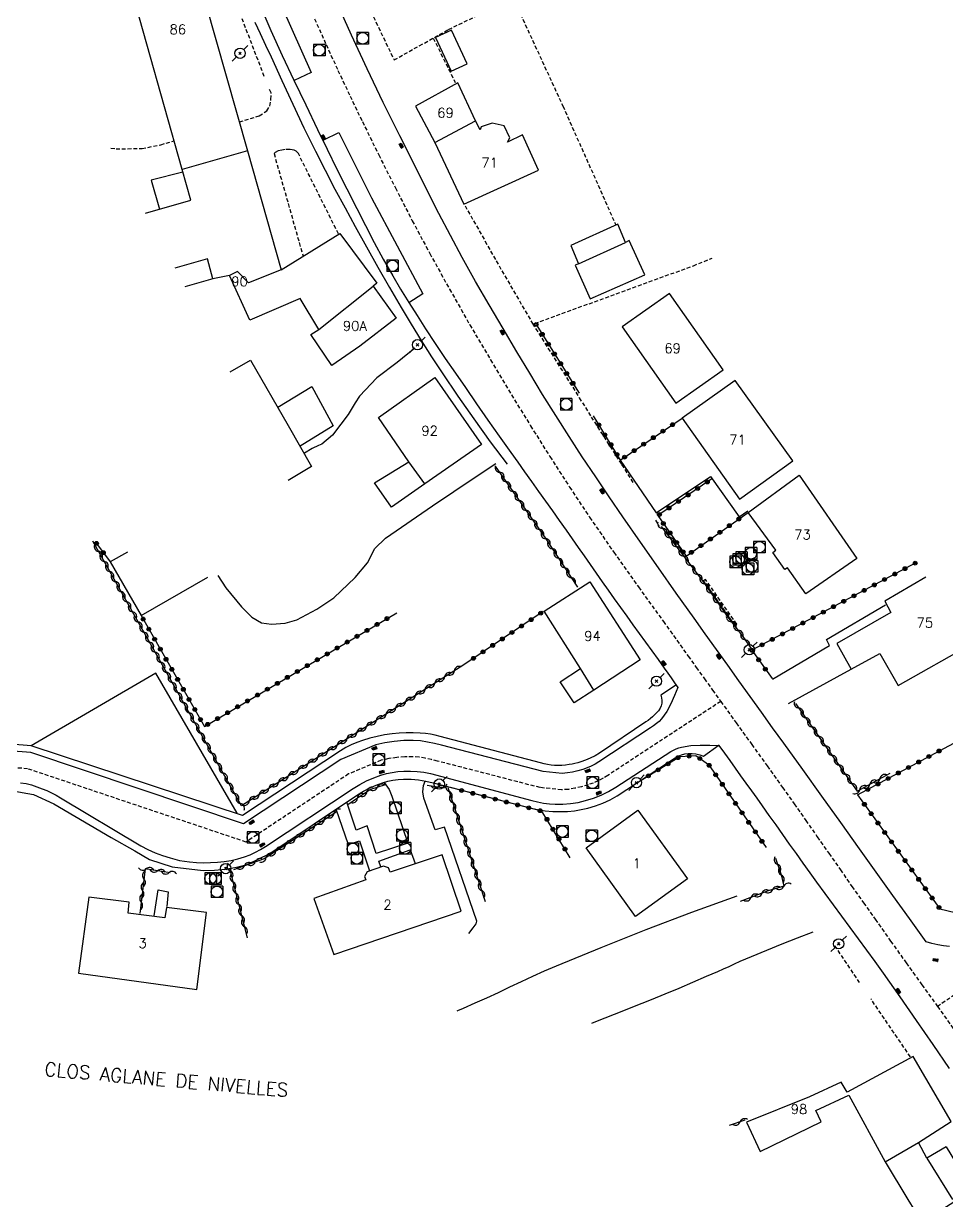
# Model space of a CAD drawing. Header units: millimetres. Extents: x 146997 to 148001, y 141998 to 143001.
# Drawn here: x 147116.6 to 147236.2, y 142170.9 to 142323.4 of the extents above; entities that cross this region are included whole.
import ezdxf
from ezdxf.enums import TextEntityAlignment as Align

# ---------------------------------------------------------------- set-up
doc = ezdxf.new("R2010")
doc.units = ezdxf.units.MM
doc.linetypes.add('DASHED', pattern=[0.75, 0.5, -0.25])
doc.layers.get('0').update_dxf_attribs({"linetype": 'CONTINUOUS'})
for name, color, linetype in [('W0001', 6, 'DASHED'), ('W0006', 2, 'CONTINUOUS'), ('W0014', 7, 'CONTINUOUS'), ('W0017', 7, 'CONTINUOUS'), ('W0101', 7, 'CONTINUOUS'), ('W0104', 1, 'CONTINUOUS'), ('W0112', 1, 'DASHED'), ('W0300', 7, 'CONTINUOUS'), ('W0310', 3, 'CONTINUOUS'), ('W0323', 7, 'CONTINUOUS'), ('W0401', 7, 'CONTINUOUS'), ('W0420', 7, 'CONTINUOUS'), ('W0473', 7, 'CONTINUOUS'), ('W0989', 7, 'CONTINUOUS'), ('W0991', 7, 'CONTINUOUS'), ('W1102', 7, 'CONTINUOUS')]:
    doc.layers.add(name, color=color, linetype=linetype)
doc.styles.get("Standard").update_dxf_attribs({"font": 'romans.shx', "width": 0.85})

# ---------------------------------------------------------------- blocks, each defined once
blk = doc.blocks.new('T473')
for p, q in [((-0.166667, 0.166667), (0.166667, -0.166667)), ((-0.166667, -0.166667), (0.166667, 0.166667)), ((0.500001, 0.500001), (1.000002, 1.000002)), ((-1.000002, -1.000002), (-0.500001, -0.500001))]:
    blk.add_line(p, q)
blk.add_ellipse((0, 0), major_axis=(0.471405, 0.471405), ratio=1, start_param=5.4977871438, end_param=11.780972451)
blk = doc.blocks.new('T401')
for p, q in [((-0.3, 0.3), (0, 0.3)), ((-0.3, -0.25), (-0.3, 0.3)), ((-0.3, 0.15), (0, 0.15)), ((-0.3, 0), (0, 0)), ((0, 0.3), (0, -0.25)), ((-0.3, -0.15), (0, -0.15)), ((-0.3, -0.25), (-0.3, -0.3)), ((-0.3, -0.3), (0, -0.3)), ((0, -0.3), (0, -0.25))]:
    blk.add_line(p, q)
blk = doc.blocks.new('T420')
for p, q in [((0.75, 0.75), (-0.75, 0.75)), ((-0.75, 0.75), (-0.75, -0.75)), ((0.75, 0.75), (0.75, -0.75)), ((0.75, -0.75), (-0.75, -0.75))]:
    blk.add_line(p, q)
blk.add_ellipse((0, 0), major_axis=(-0.53, 0.53), ratio=1, start_param=3.926991, end_param=10.210176)
blk = doc.blocks.new('t323o')
at = {"color": 0, "linetype": 'Continuous'}
for radius in [0.25, 0.15]:
    blk.add_circle((0, 0), radius, dxfattribs=at)
blk = doc.blocks.new('t310o')
at = {"color": 0, "linetype": 'Continuous'}
for centre, start, end in [((-0.5, 0.38), 216.8699, 323.1304), ((0.5, -0.37), 36.8699, 143.1303)]:
    blk.add_arc(centre, 0.625, start, end, dxfattribs=at)

msp = doc.modelspace()

# ---------------------------------------------------------------- linework, layer by layer
at = {"layer": 'W0001'}
for points in [[(147154.32, 142323.98), (147155.82, 142320.63), (147157.35, 142317.29), (147158.92, 142313.96), (147160.52, 142310.65), (147162.63, 142306.35), (147164.79, 142302.07), (147166.99, 142297.81), (147169.25, 142293.58), (147171.82, 142288.94), (147174.44, 142284.34), (147177.13, 142279.77), (147179.86, 142275.23), (147182.32, 142271.23), (147184.83, 142267.25), (147187.38, 142263.3), (147189.98, 142259.39), (147193.11, 142254.85), (147196.31, 142250.35), (147199.54, 142245.88), (147202.76, 142241.4), (147203.81, 142239.93), (147204.86, 142238.46), (147205.92, 142236.99), (147206.98, 142235.52)], [(147206.98, 142235.52), (147192.33, 142225.93), (147191.72, 142225.56), (147191.09, 142225.23), (147190.44, 142224.95), (147189.78, 142224.71), (147188.94, 142224.46), (147188.08, 142224.27), (147187.22, 142224.13), (147186.35, 142224.06), (147183.56, 142224.36), (147170.26, 142227.79), (147169.47, 142227.99), (147168.67, 142228.16), (147167.86, 142228.29), (147167.05, 142228.35), (147166.01, 142228.34), (147164.97, 142228.26), (147163.94, 142228.11), (147162.93, 142227.89), (147158.73, 142226.12), (147145.43, 142217.3), (147117.1, 142226.8), (147095.08, 142228.47)], [(147206.98, 142235.52), (147208.98, 142232.74), (147210.99, 142229.96), (147212.99, 142227.17), (147214.99, 142224.38), (147216.5, 142222.25), (147218, 142220.11), (147219.5, 142217.97), (147221, 142215.84), (147222.49, 142213.7), (147223.99, 142211.56), (147225.49, 142209.43), (147227, 142207.3), (147229.01, 142204.46), (147231.03, 142201.64), (147233.06, 142198.81), (147235.09, 142196)], [(147242.93, 142201.27), (147235.09, 142196)], [(147235.09, 142196), (147245.64, 142181.19), (147246.55, 142179.91), (147247.46, 142178.64), (147248.37, 142177.37), (147249.29, 142176.09), (147250.2, 142174.82), (147251.11, 142173.55), (147252.02, 142172.27), (147252.93, 142171)]]:
    msp.add_lwpolyline(points, dxfattribs=at)
at = {"layer": 'W0006'}
for points in [[(147141.07, 142341.02), (147143.31, 142341.85), (147147.62, 142331.12), (147153.88, 142317.01), (147151.65, 142315.99)], [(147155.52, 142308.28), (147157.46, 142309.24), (147161.69, 142300.76), (147168.35, 142288.33), (147166.55, 142287.16)], [(147144.28, 142221.05), (147133.73, 142239.19), (147117.57, 142229.78)]]:
    msp.add_lwpolyline(points, dxfattribs=at)
at = {"layer": 'W0014'}
for points in [[(147147.34, 142325.49), (147148.65, 142322.47), (147150.12, 142319.24), (147151.63, 142316.03), (147153.17, 142312.83), (147154.71, 142309.64), (147155.96, 142307.07), (147157.22, 142304.51), (147158.49, 142301.96), (147159.78, 142299.41), (147160.91, 142297.21), (147162.06, 142295.01), (147163.23, 142292.83), (147164.45, 142290.67), (147165.47, 142288.94), (147166.53, 142287.22), (147167.61, 142285.52), (147168.7, 142283.82), (147169.97, 142281.9), (147171.26, 142279.98), (147172.57, 142278.08), (147173.88, 142276.18), (147175.33, 142274.07), (147176.8, 142271.98), (147178.27, 142269.88), (147179.75, 142267.79), (147180.65, 142266.53), (147181.54, 142265.27), (147182.44, 142264), (147183.35, 142262.74), (147184.25, 142261.48), (147185.15, 142260.22), (147186.05, 142258.96), (147186.95, 142257.7), (147187.73, 142256.59), (147188.51, 142255.48), (147189.28, 142254.37), (147190.06, 142253.26), (147190.83, 142252.15), (147191.61, 142251.04), (147192.39, 142249.94), (147193.17, 142248.83), (147193.98, 142247.7), (147194.79, 142246.57), (147195.6, 142245.45), (147196.41, 142244.32), (147197.23, 142243.2), (147198.04, 142242.08), (147198.85, 142240.95), (147199.65, 142239.82), (147200.1, 142239.2), (147200.54, 142238.58), (147200.98, 142237.95), (147201.42, 142237.33)], [(147233.6, 142204.36), (147231.45, 142207.38), (147229.29, 142210.39), (147227.14, 142213.4), (147224.98, 142216.41), (147222.53, 142219.83), (147220.08, 142223.25), (147217.62, 142226.68), (147215.17, 142230.1), (147213.71, 142232.12), (147212.26, 142234.15), (147210.8, 142236.17), (147209.34, 142238.19), (147207.88, 142240.22), (147206.42, 142242.24), (147204.97, 142244.27), (147203.52, 142246.3), (147201.2, 142249.57), (147198.89, 142252.85), (147196.58, 142256.14), (147194.3, 142259.44), (147192.53, 142262.02), (147190.77, 142264.61), (147189.03, 142267.21), (147187.32, 142269.84), (147185.59, 142272.56), (147183.89, 142275.31), (147182.22, 142278.07), (147180.56, 142280.83), (147178.75, 142283.86), (147176.96, 142286.9), (147175.19, 142289.95), (147173.47, 142293.03), (147171.94, 142295.88), (147170.44, 142298.75), (147168.97, 142301.64), (147167.52, 142304.53), (147165.36, 142308.83), (147163.23, 142313.15), (147161.13, 142317.48), (147159.1, 142321.85), (147157.37, 142325.69)], [(147146.59, 142323.56), (147147.28, 142322.06), (147147.97, 142320.57), (147148.67, 142319.07), (147150.09, 142316), (147151.5, 142312.92), (147152.94, 142309.85), (147154.43, 142306.81), (147155.68, 142304.35), (147156.96, 142301.92), (147158.27, 142299.49), (147159.59, 142297.08), (147161.05, 142294.43), (147162.53, 142291.8), (147164.02, 142289.17), (147165.55, 142286.57), (147166.83, 142284.43), (147168.14, 142282.3), (147169.47, 142280.19), (147170.84, 142278.11), (147172.88, 142275.1), (147174.97, 142272.12), (147177.1, 142269.18), (147179.28, 142266.27)], [(147193.96, 142266.8), (147198.62, 142259.98)], [(147201.42, 142237.33), (147200.98, 142236.29), (147200.53, 142235.23), (147200, 142234.2), (147199.31, 142233.27), (147198.99, 142232.94), (147198.64, 142232.64), (147198.27, 142232.36), (147197.89, 142232.11), (147191.17, 142227.7), (147190.68, 142227.4), (147190.17, 142227.14), (147189.65, 142226.91), (147189.11, 142226.72), (147188.45, 142226.52), (147187.78, 142226.36), (147187.1, 142226.25), (147186.41, 142226.18), (147183.94, 142226.45), (147170.79, 142229.84), (147169.88, 142230.06), (147168.97, 142230.26), (147168.04, 142230.4), (147167.1, 142230.46), (147165.87, 142230.45), (147164.65, 142230.35), (147163.44, 142230.17), (147162.25, 142229.9), (147157.72, 142228), (147145.12, 142219.64), (147117.52, 142228.89), (147095.24, 142230.58)], [(147201.23, 142237.68), (147199.2, 142236.33), (147199.3, 142236), (147199.34, 142235.65), (147199.33, 142235.31), (147199.26, 142234.97), (147199.11, 142234.63), (147198.89, 142234.32), (147198.65, 142234.05), (147198.4, 142233.79), (147198.14, 142233.54), (147197.86, 142233.3), (147197.57, 142233.07), (147197.27, 142232.86), (147191.26, 142228.83), (147190.68, 142228.48), (147190.07, 142228.18), (147189.45, 142227.92), (147188.82, 142227.69), (147188.45, 142227.57), (147188.08, 142227.48), (147187.7, 142227.4), (147187.32, 142227.34), (147186.86, 142227.28), (147186.39, 142227.23), (147185.92, 142227.21), (147185.44, 142227.22), (147184.98, 142227.27), (147184.53, 142227.35), (147184.08, 142227.45), (147183.63, 142227.56), (147170.61, 142230.98), (147169.97, 142231.14), (147169.33, 142231.26), (147168.68, 142231.36), (147168.02, 142231.42), (147167.11, 142231.46), (147166.19, 142231.47), (147165.28, 142231.43), (147164.37, 142231.34), (147163.39, 142231.19), (147162.43, 142230.99), (147161.48, 142230.74), (147160.55, 142230.44), (147159.8, 142230.18), (147159.07, 142229.88), (147158.36, 142229.54), (147157.68, 142229.14), (147144.95, 142220.74), (147117.57, 142229.78), (147095.35, 142231.59)], [(147116.2, 142224.98), (147116.92, 142224.88), (147117.63, 142224.7), (147118.31, 142224.46), (147118.99, 142224.21), (147119.6, 142223.96), (147120.21, 142223.68), (147120.8, 142223.37), (147121.37, 142223.04), (147131.78, 142216.82), (147132.69, 142216.33), (147133.63, 142215.92), (147134.6, 142215.57), (147135.57, 142215.26), (147136.19, 142215.08), (147136.82, 142214.93), (147137.45, 142214.81), (147138.09, 142214.73), (147138.99, 142214.65), (147139.9, 142214.62), (147140.81, 142214.63), (147141.71, 142214.69), (147142.6, 142214.79), (147143.49, 142214.93), (147144.37, 142215.12), (147145.23, 142215.38), (147145.95, 142215.65), (147146.64, 142215.97), (147147.31, 142216.33), (147147.96, 142216.73), (147159.31, 142224.24), (147160.17, 142224.76), (147161.06, 142225.22), (147161.98, 142225.63), (147162.92, 142225.96), (147163.64, 142226.17), (147164.38, 142226.32), (147165.12, 142226.43), (147165.87, 142226.48), (147166.74, 142226.5), (147167.61, 142226.46), (147168.48, 142226.35), (147169.33, 142226.17), (147182.48, 142222.68), (147183.23, 142222.5), (147183.99, 142222.35), (147184.76, 142222.25), (147185.53, 142222.2), (147186.52, 142222.21), (147187.51, 142222.29), (147188.49, 142222.44), (147189.46, 142222.67), (147190.48, 142222.99), (147191.48, 142223.38), (147192.44, 142223.85), (147193.37, 142224.4), (147200.51, 142229.02), (147200.84, 142229.21), (147201.18, 142229.37), (147201.54, 142229.5), (147201.9, 142229.61), (147203.11, 142229.83), (147204.33, 142229.87), (147205.55, 142229.84), (147206.75, 142229.8)], [(147148.52, 142215.82), (147159.89, 142223.43), (147160.66, 142223.9), (147161.46, 142224.32), (147162.29, 142224.68), (147163.14, 142224.99), (147163.8, 142225.18), (147164.47, 142225.32), (147165.15, 142225.42), (147165.84, 142225.46), (147166.82, 142225.45), (147167.79, 142225.36), (147168.75, 142225.21), (147169.7, 142224.99), (147182.21, 142221.73), (147183.21, 142221.5), (147184.21, 142221.35), (147185.23, 142221.27), (147186.25, 142221.24), (147187.13, 142221.27), (147188, 142221.36), (147188.87, 142221.5), (147189.73, 142221.7), (147190.72, 142221.99), (147191.7, 142222.33), (147192.65, 142222.75), (147193.55, 142223.27), (147201.08, 142228.2), (147201.47, 142228.42), (147201.88, 142228.59), (147202.31, 142228.71), (147202.76, 142228.77), (147203.26, 142228.78), (147203.76, 142228.73), (147204.26, 142228.62), (147204.73, 142228.44), (147206.77, 142229.9)], [(147206.75, 142229.8), (147207.45, 142228.83), (147208.15, 142227.85), (147208.85, 142226.87), (147209.55, 142225.9), (147210.25, 142224.92), (147210.95, 142223.95), (147211.65, 142222.97), (147212.35, 142221.99), (147213.23, 142220.76), (147214.11, 142219.52), (147214.99, 142218.28), (147215.87, 142217.04), (147216.75, 142215.8), (147217.63, 142214.57), (147218.52, 142213.33), (147219.4, 142212.1), (147220.48, 142210.62), (147221.56, 142209.15), (147222.64, 142207.68), (147223.72, 142206.21), (147224.8, 142204.75), (147225.88, 142203.27), (147226.96, 142201.8), (147228.02, 142200.32), (147230.19, 142197.24), (147232.34, 142194.16), (147234.47, 142191.06), (147236.59, 142187.95)], [(147115.19, 142223.95), (147117.88, 142223.46), (147120.51, 142222.26), (147127.94, 142217.87), (147131.03, 142216.16), (147132.89, 142215.03), (147135.83, 142214.07), (147139.89, 142213.61), (147141.33, 142213.64), (147142.76, 142213.79), (147144.18, 142214.03), (147145.58, 142214.37)], [(147145.58, 142214.37), (147148.52, 142215.82)], [(147236.65, 142203.77), (147235.88, 142203.86), (147235.11, 142203.99), (147234.35, 142204.16), (147233.6, 142204.36)]]:
    msp.add_lwpolyline(points, dxfattribs=at)
at = {"layer": 'W0017'}
for points in [[(147167.31, 142281.32), (147165.01, 142279.44), (147162.38, 142277.45), (147160.16, 142275.1), (147159.58, 142274.22), (147158.69, 142272.72), (147157.74, 142271.47), (147156.62, 142270.04), (147155.26, 142268.86), (147154.84, 142268.69), (147154.02, 142268.3), (147152.99, 142267.71)], [(147141.79, 142251.83), (147142.82, 142250.25), (147144.82, 142247.79), (147146.17, 142246.43), (147147.42, 142245.71), (147148.71, 142245.53), (147150.5, 142245.66), (147152, 142246.11), (147154.61, 142247.49), (147156.81, 142248.93), (147159.57, 142251.59), (147161.18, 142253.47), (147162.11, 142255.36), (147163.5, 142256.69), (147169.61, 142260.85), (147175.13, 142264.6), (147177.83, 142266.36)], [(147198.62, 142259.98), (147205.65, 142264.66), (147209.35, 142259.44), (147210.51, 142260.22)], [(147213.71, 142238.39), (147221.09, 142242.75), (147220.69, 142243.56), (147228.34, 142248.06)], [(147215.78, 142235.24), (147223.89, 142239.7)], [(147163.33, 142225.03), (147163.99, 142224.1), (147164.34, 142223.24), (147166.4, 142217.15), (147162.32, 142215.81), (147161.14, 142219.39), (147159.71, 142218.84), (147158.49, 142222.46)], [(147174.32, 142205.44), (147174.87, 142206.2), (147175.27, 142206.68), (147175.35, 142207.06), (147171.18, 142219.22), (147169.96, 142218.89), (147168.5, 142223), (147168.34, 142223.82), (147168.43, 142224.63), (147168.67, 142225.21)], [(147157.08, 142221.59), (147158.65, 142216.97), (147160.14, 142217.44), (147161.45, 142213.59)], [(147162.91, 142214.1), (147162.65, 142214.84), (147166.7, 142216.27), (147167.36, 142214.51)], [(147133.52, 142207.72), (147134.04, 142211.11), (147135.32, 142210.86), (147135.14, 142208.94)]]:
    msp.add_lwpolyline(points, dxfattribs=at)
at = {"layer": 'W0101'}
for points in [[(147115.29, 142340.43), (147130.15, 142338.6), (147131.55, 142340.15), (147138.29, 142339.31), (147140.15, 142332.78), (147138.74, 142331.07), (147145.63, 142306.86)], [(147137.14, 142304.46), (147130.29, 142328.85), (147129.02, 142329.79), (147118.8, 142331.14)], [(147175.2, 142310.76), (147172.9, 142315.66), (147167.4, 142312.67)], [(147167.4, 142312.67), (147169.92, 142307.94)], [(147169.92, 142307.94), (147173.69, 142299.95), (147183.33, 142304.36), (147181.27, 142308.95), (147179.35, 142308), (147179.62, 142308.54), (147178.92, 142310.12), (147177.35, 142310.46), (147175.93, 142309.97), (147175.77, 142309.58), (147175.2, 142310.76)], [(147145.63, 142306.86), (147150, 142291.47)], [(147132.39, 142298.81), (147138.29, 142300.49), (147137.14, 142304.46)], [(147150, 142291.47), (147157.59, 142296.17), (147162.39, 142289.73), (147161.92, 142289.33)], [(147143.27, 142290.73), (147141.14, 142290.28), (147140.43, 142292.86), (147136.21, 142291.66)], [(147154.87, 142283.72), (147152.44, 142287.75), (147145.92, 142284.94), (147143.27, 142290.73)], [(147161.92, 142289.33), (147164.9, 142285.19), (147160.2, 142281.57), (147156.55, 142279.05), (147153.83, 142283.06), (147154.87, 142283.72)], [(147233.59, 142251.61), (147228.24, 142248.53), (147229.04, 142247.06), (147222.03, 142243.04), (147223.89, 142239.7), (147227.62, 142241.73), (147230, 142237.58), (147239.62, 142243.01), (147239.24, 142243.68)]]:
    msp.add_lwpolyline(points, dxfattribs=at)
for points in [[(147194.19, 142284.08), (147201.16, 142274.17), (147207.3, 142278.49), (147200.32, 142288.39)], [(147169.92, 142277.49), (147175.96, 142268.81), (147168.63, 142263.7), (147166.53, 142266.55), (147162.59, 142272.3)], [(147201.96, 142272.23), (147209.42, 142261.74), (147216.33, 142266.69), (147208.87, 142277.11)], [(147224.63, 142254.06), (147218.01, 142249.45), (147215.64, 142252.83), (147215.3, 142252.61), (147213.73, 142254.82), (147214.13, 142255.11), (147210.55, 142260.02), (147217.13, 142264.82)], [(147196.53, 142240.93), (147190.51, 142236.96), (147188.81, 142239.78), (147184.09, 142247.22), (147190.02, 142251.03)], [(147195.94, 142207.67), (147189.51, 142216.57), (147196.23, 142221.44), (147202.67, 142212.54)], [(147173.33, 142208.36), (147170.85, 142215.65), (147164.12, 142213.4), (147163.89, 142213.94), (147163.27, 142214.17), (147161.15, 142213.44), (147160.77, 142212.85), (147160.95, 142212.42), (147154.2, 142210), (147156.81, 142202.73)], [(147140.31, 142208.17), (147135.1, 142208.82), (147134.88, 142207.48), (147130.16, 142208.08), (147130.29, 142209.5), (147125.06, 142210.17), (147123.7, 142200.33), (147139.06, 142198.2)], [(147231.91, 142189.5), (147223.38, 142184.89), (147222.59, 142186.19), (147218.47, 142184.29), (147210.33, 142180.98), (147212.09, 142177.22), (147220.02, 142181.03), (147219.33, 142182.5), (147223.6, 142184.52), (147228.28, 142175.87), (147232.63, 142178.35), (147236.84, 142181.07)]]:
    msp.add_lwpolyline(points, close=True, dxfattribs=at)
at = {"layer": 'W0104'}
for points in [[(147170.01, 142321.56), (147172.03, 142317.2), (147174.08, 142318.14), (147172.05, 142322.51)], [(147188.1, 142292.07), (147190.07, 142287.68), (147197.15, 142290.82), (147195.11, 142295.27), (147194.63, 142294.98), (147193.64, 142297.36), (147187.54, 142294.59), (147188.55, 142292.23)]]:
    msp.add_lwpolyline(points, close=True, dxfattribs=at)
for points in [[(147137.25, 142304.11), (147133.14, 142303.05), (147134.2, 142299.33)], [(147188.55, 142292.23), (147194.63, 142294.98)], [(147141.14, 142290.28), (147137.49, 142289.26)], [(147143.39, 142278.22), (147146, 142279.74)], [(147146, 142279.74), (147150.9, 142271.27), (147153.92, 142265.97), (147150.89, 142264.17)], [(147149.53, 142273.65), (147153.98, 142276.35), (147156.73, 142271.22), (147152.43, 142268.6)], [(147168.63, 142263.7), (147164.31, 142260.71), (147162.1, 142263.85), (147166.53, 142266.55)], [(147130.04, 142254.88), (147127.81, 142253.59), (147131.83, 142246.64), (147140.48, 142251.64)], [(147190.51, 142236.96), (147187.99, 142235.35), (147186.14, 142238.05), (147188.81, 142239.78)], [(147236.23, 142177.79), (147233.72, 142176.35), (147232.63, 142178.35)], [(147236.23, 142177.79), (147239.62, 142172.2)], [(147233.72, 142176.35), (147237.02, 142171)], [(147228.28, 142175.87), (147231.25, 142171)], [(147231.25, 142171), (147233.04, 142168.05), (147237.22, 142170.68), (147237.73, 142171)]]:
    msp.add_lwpolyline(points, dxfattribs=at)
at = {"layer": 'W0112'}
for points in [[(147152.54, 142343.83), (147158.71, 142331.01), (147164.62, 142318.65), (147171.69, 142322.59), (147180.06, 142326.64), (147186.51, 142312.68), (147193.37, 142297.28)], [(147147.79, 142316.52), (147138.7, 142340.19), (147138.44, 142340.59), (147138.19, 142340.77), (147137.78, 142340.94), (147137.15, 142341.02), (147135.5, 142340.92), (147134.89, 142340.85), (147134.52, 142340.55), (147134.35, 142340.27), (147134.22, 142339.87)], [(147169.7, 142321.49), (147172.56, 142315.72)], [(147144.56, 142310.62), (147147.15, 142311.4), (147148.12, 142312.06), (147148.51, 142312.67), (147148.65, 142313.53), (147148.68, 142314.37), (147148.42, 142315)], [(147127.9, 142307.23), (147128.57, 142307.14), (147131.94, 142307.16), (147134.36, 142307.66), (147136.1, 142308.17)], [(147157.41, 142296.1), (147152.21, 142306.51), (147151.91, 142306.83), (147151.65, 142306.97), (147151.15, 142307.04), (147150.49, 142307.04), (147150.08, 142306.96), (147149.59, 142306.85), (147149.22, 142306.64), (147149.06, 142306.52)], [(147149.06, 142306.52), (147152.82, 142293.21)], [(147173.83, 142299.76), (147177.86, 142292.62), (147182.58, 142284.48), (147188.64, 142274.87), (147190.19, 142272.37), (147194.13, 142266.22), (147195.72, 142263.66)], [(147182.87, 142284.5), (147203.43, 142291.98), (147205.85, 142292.95)], [(147198.53, 142258.99), (147198.99, 142258.26)], [(147205.01, 142251.31), (147204.76, 142251.14)], [(147208.83, 142245.37), (147204.76, 142251.14)], [(147209.07, 142245.54), (147205.01, 142251.31)], [(147208.83, 142245.37), (147209.07, 142245.54)], [(147224.98, 142199.08), (147221.77, 142203.89)], [(147231.58, 142189.45), (147226.43, 142197)]]:
    msp.add_lwpolyline(points, dxfattribs=at)
at = {"layer": 'W0300'}
for points in [[(147209.08, 142210.29), (147203.17, 142208.15), (147197.28, 142205.92), (147191.44, 142203.6), (147185.62, 142201.21), (147184.1, 142200.55), (147182.59, 142199.88), (147181.09, 142199.19), (147179.6, 142198.49), (147178.1, 142197.78), (147176.6, 142197.09), (147175.1, 142196.4), (147173.59, 142195.73), (147172.83, 142195.41), (147172.78, 142195.39)], [(147218.9, 142205.62), (147216.89, 142204.85), (147214.89, 142204.06), (147212.9, 142203.25), (147210.92, 142202.42), (147210.19, 142202.11), (147209.46, 142201.8), (147208.74, 142201.48), (147208.01, 142201.15), (147207.29, 142200.83), (147206.57, 142200.5), (147205.84, 142200.18), (147205.11, 142199.87), (147203.33, 142199.1), (147201.54, 142198.34), (147199.75, 142197.59), (147197.95, 142196.85), (147196.76, 142196.37), (147195.55, 142195.89), (147194.35, 142195.41), (147193.15, 142194.94), (147191.95, 142194.47), (147190.74, 142194), (147190.22, 142193.79)]]:
    msp.add_lwpolyline(points, dxfattribs=at)
at = {"layer": 'W0310'}
for points in [[(147177.75, 142266.02), (147184.3, 142256.57), (147188.4, 142250.32)], [(147199.24, 142258.18), (147204.74, 142250.96), (147207.89, 142246.44), (147209.85, 142243.95), (147210.99, 142242.26)], [(147173.67, 142240.28), (147144.86, 142222), (147125.55, 142256.28)], [(147216.69, 142235.24), (147224.69, 142223.91), (147228.95, 142226.24)], [(147163.45, 142224.71), (147161.57, 142224.13), (147159.89, 142223), (147158.62, 142222.13)], [(147168.91, 142224.68), (147171.14, 142224.31)], [(147171.58, 142224.38), (147176.42, 142209.6)], [(147157.11, 142221.18), (147147.76, 142215.12), (147143.81, 142213.72)], [(147214.07, 142215.2), (147214.83, 142213.04), (147215.18, 142211.57), (147213.12, 142210.97), (147209.5, 142209.58)], [(147135.58, 142213.31), (147132.33, 142213.84), (147131.65, 142208.04)], [(147143.27, 142213.88), (147145.59, 142204.87)], [(147210.1, 142181.24), (147208.06, 142180.56)]]:
    msp.add_lwpolyline(points, dxfattribs=at)
at = {"layer": 'W0323'}
for points in [[(147183.04, 142284.37), (147188.61, 142275.47)], [(147190.42, 142272.55), (147193.96, 142266.8), (147201.96, 142272.23)], [(147205.83, 142264.36), (147198.83, 142259.61), (147202.48, 142254.36), (147210.55, 142260.02)], [(147125.91, 142256.17), (147127.81, 142253.59)], [(147232.26, 142253.48), (147211.02, 142242.15)], [(147131.83, 142246.64), (147140.03, 142232.29), (147165, 142247.02)], [(147183.95, 142247.16), (147173.67, 142240.28)], [(147211.02, 142242.15), (147213.63, 142238.48)], [(147224.73, 142223.4), (147238.96, 142231.08), (147256.05, 142240.08), (147255.49, 142241.06)], [(147196.32, 142225.09), (147201.66, 142228.37), (147203.73, 142228.5), (147205.4, 142227.35), (147212.88, 142216.59)], [(147187.46, 142215.27), (147183.8, 142221.29), (147171.93, 142224.36)], [(147224.73, 142223.4), (147235.4, 142208.65), (147242.79, 142206.88), (147251.89, 142211.18)]]:
    msp.add_lwpolyline(points, dxfattribs=at)
at = {"layer": 'W1102'}
for points in [[(147169.92, 142307.94), (147175.2, 142310.76)], [(147145.63, 142306.86), (147137.14, 142304.46)], [(147150, 142291.47), (147145.76, 142289.75), (147144.32, 142291.25), (147143.27, 142290.73)], [(147154.87, 142283.72), (147161.92, 142289.33)]]:
    msp.add_lwpolyline(points, dxfattribs=at)

# ---------------------------------------------------------------- block references
at = {"layer": 'W0310'}
for p, rotation in [((147178.31, 142265.22), 304.6891666102673), ((147179.16, 142263.99), 304.6891666102673), ((147180.01, 142262.75), 304.6891666102673), ((147180.87, 142261.52), 304.6891666102673), ((147181.72, 142260.29), 304.6891666102673), ((147182.58, 142259.05), 304.6891666102673), ((147183.43, 142257.82), 304.6891666102673), ((147199.42, 142257.95), 307.2867246668173), ((147184.28, 142256.59), 304.6891666102673), ((147200.33, 142256.76), 307.2867246668173), ((147126.29, 142254.97), 119.3923049576964), ((147185.11, 142255.33), 303.3139239376794), ((147201.24, 142255.56), 307.2867246668173), ((147202.15, 142254.37), 307.2867246668173), ((147127.03, 142253.66), 119.3923049576964), ((147185.93, 142254.08), 303.3139239376794), ((147186.76, 142252.83), 303.3139239376794), ((147203.05, 142253.17), 307.2867246668173), ((147127.76, 142252.35), 119.3923049576964), ((147187.58, 142251.57), 303.3139239376794), ((147203.96, 142251.98), 307.2867246668173), ((147128.5, 142251.05), 119.3923049576964), ((147129.23, 142249.74), 119.3923049576964), ((147204.86, 142250.78), 304.8556749754449), ((147129.97, 142248.43), 119.3923049576964), ((147205.72, 142249.55), 304.8556749754449), ((147206.58, 142248.32), 304.8556749754449), ((147130.71, 142247.13), 119.3923049576964), ((147207.44, 142247.09), 304.8556749754449), ((147131.44, 142245.82), 119.3923049576964), ((147208.33, 142245.88), 308.2070879251012), ((147132.18, 142244.51), 119.3923049576964), ((147209.25, 142244.71), 308.2070879251012), ((147132.92, 142243.21), 119.3923049576964), ((147210.15, 142243.5), 304.0396645540685), ((147133.65, 142241.9), 119.3923049576964), ((147134.39, 142240.59), 119.3923049576964), ((147135.12, 142239.29), 119.3923049576964), ((147172.44, 142239.5), 212.3871539321468), ((147135.86, 142237.98), 119.3923049576964), ((147169.91, 142237.89), 212.3871539321468), ((147171.18, 142238.7), 212.3871539321468), ((147136.6, 142236.67), 119.3923049576964), ((147167.38, 142236.29), 212.3871539321468), ((147168.64, 142237.09), 212.3871539321468), ((147137.33, 142235.36), 119.3923049576964), ((147166.11, 142235.48), 212.3871539321468), ((147217.1, 142234.65), 305.2485647299289), ((147138.07, 142234.06), 119.3923049576964), ((147163.58, 142233.88), 212.3871539321468), ((147164.84, 142234.68), 212.3871539321468), ((147217.97, 142233.43), 305.2485647299289), ((147138.8, 142232.75), 119.3923049576964), ((147139.54, 142231.44), 119.3923049576964), ((147161.04, 142232.27), 212.3871539321468), ((147162.31, 142233.07), 212.3871539321468), ((147218.83, 142232.2), 305.2485647299289), ((147140.28, 142230.14), 119.3923049576964), ((147158.51, 142230.66), 212.3871539321468), ((147159.78, 142231.46), 212.3871539321468), ((147219.7, 142230.98), 305.2485647299289), ((147141.01, 142228.83), 119.3923049576964), ((147155.98, 142229.05), 212.3871539321468), ((147157.24, 142229.86), 212.3871539321468), ((147220.57, 142229.75), 305.2485647299289), ((147221.43, 142228.53), 305.2485647299289), ((147141.75, 142227.52), 119.3923049576964), ((147153.44, 142227.45), 212.3871539321468), ((147154.71, 142228.25), 212.3871539321468), ((147222.3, 142227.3), 305.2485647299289), ((147142.49, 142226.22), 119.3923049576964), ((147150.91, 142225.84), 212.3871539321468), ((147152.18, 142226.64), 212.3871539321468), ((147223.16, 142226.08), 305.2485647299289), ((147143.22, 142224.91), 119.3923049576964), ((147148.38, 142224.23), 212.3871539321468), ((147149.64, 142225.04), 212.3871539321468), ((147162.47, 142224.4), 197.2031690454445), ((147170.39, 142224.43), 350.3874816701749), ((147171.75, 142223.85), 288.1402547979968), ((147224.03, 142224.85), 305.2485647299289), ((147225, 142224.08), 28.6896677635137), ((147226.32, 142224.8), 28.6896677635137), ((147227.63, 142225.52), 28.6896677635137), ((147143.96, 142223.6), 119.3923049576964), ((147144.69, 142222.3), 119.3923049576964), ((147145.84, 142222.63), 212.3871539321468), ((147147.11, 142223.43), 212.3871539321468), ((147159.86, 142222.98), 214.5296958826828), ((147161.1, 142223.81), 213.8704890170307), ((147172.22, 142222.42), 288.1402547979968), ((147156.83, 142221), 212.9169267122589), ((147172.69, 142221), 288.1402547979968), ((147155.57, 142220.18), 212.9169267122589), ((147173.15, 142219.57), 288.1402547979968), ((147153.05, 142218.55), 212.9169267122589), ((147154.31, 142219.37), 212.9169267122589), ((147173.62, 142218.15), 288.1402547979968), ((147150.53, 142216.92), 212.9169267122589), ((147151.79, 142217.74), 212.9169267122589), ((147174.09, 142216.72), 288.1402547979968), ((147148.02, 142215.29), 212.9169267122589), ((147149.27, 142216.11), 212.9169267122589), ((147174.56, 142215.3), 288.1402547979968), ((147132.48, 142213.82), 170.5977422353378), ((147143.35, 142213.59), 284.4112280921735), ((147145.22, 142214.22), 199.5968618023662), ((147146.63, 142214.72), 199.5968618023662), ((147175.02, 142213.87), 288.1402547979968), ((147214.34, 142214.42), 289.4567063279147), ((147132.18, 142212.51), 263.2930250622283), ((147133.96, 142213.57), 170.5977422353378), ((147135.44, 142213.33), 170.5977422353378), ((147143.72, 142212.14), 284.4112280921735), ((147175.49, 142212.45), 288.1402547979968), ((147214.84, 142213.01), 283.4293777904526), ((147132, 142211.02), 263.2930250622283), ((147144.1, 142210.68), 284.4112280921735), ((147175.96, 142211.02), 288.1402547979968), ((147212.3, 142210.65), 200.9610657345875), ((147213.72, 142211.14), 196.3699911068896), ((147215.16, 142211.57), 196.3699911068896), ((147131.83, 142209.53), 263.2930250622283), ((147144.47, 142209.23), 284.4112280921735), ((147210.9, 142210.12), 200.9610657345875), ((147144.84, 142207.78), 284.4112280921735), ((147145.22, 142206.33), 284.4112280921735), ((147209.48, 142181.03), 198.5231775481388)]:
    msp.add_blockref('t310o', p, dxfattribs=dict(at, rotation=rotation))
at = {"layer": 'W0323'}
for p, rotation in [((147183.04, 142284.37), 302.0406567347679), ((147183.84, 142283.1), 302.0406567347679), ((147184.64, 142281.82), 302.0406567347679), ((147185.43, 142280.55), 302.0406567347679), ((147186.23, 142279.28), 302.0406567347679), ((147187.02, 142278.01), 302.0406567347679), ((147187.82, 142276.74), 302.0406567347679), ((147191.17, 142271.35), 301.6205608914154), ((147199.48, 142270.54), 34.15224625203513), ((147200.72, 142271.38), 34.15224625203513), ((147191.95, 142270.07), 301.6205608914154), ((147192.74, 142268.79), 301.6205608914154), ((147196.99, 142268.86), 34.15224625203513), ((147198.24, 142269.7), 34.15224625203513), ((147193.52, 142267.52), 301.6205608914154), ((147194.51, 142267.17), 34.15224625203513), ((147195.75, 142268.02), 34.15224625203513), ((147203.99, 142263.12), 214.1256828081917), ((147205.24, 142263.96), 214.1256828081917), ((147201.51, 142261.43), 214.1256828081917), ((147202.75, 142262.27), 214.1256828081917), ((147199.03, 142259.75), 214.1256828081917), ((147200.27, 142260.59), 214.1256828081917), ((147199.54, 142258.58), 304.8203336753169), ((147208.1, 142258.3), 35.00463690087015), ((147209.33, 142259.16), 35.00463690087015), ((147200.4, 142257.35), 304.8203336753169), ((147205.64, 142256.57), 35.00463690087015), ((147206.87, 142257.44), 35.00463690087015), ((147126.03, 142256), 306.4846898983178), ((147201.26, 142256.12), 304.8203336753169), ((147204.41, 142255.71), 35.00463690087015), ((147126.92, 142254.8), 306.4846898983178), ((147202.11, 142254.89), 304.8203336753169), ((147203.18, 142254.85), 35.00463690087015), ((147232.19, 142253.44), 208.062842955708), ((147229.55, 142252.03), 208.062842955708), ((147230.87, 142252.73), 208.062842955708), ((147226.9, 142250.62), 208.062842955708), ((147228.22, 142251.32), 208.062842955708), ((147224.25, 142249.21), 208.062842955708), ((147225.58, 142249.91), 208.062842955708), ((147221.6, 142247.8), 208.062842955708), ((147222.93, 142248.5), 208.062842955708), ((147132.09, 142246.19), 299.7577828458021), ((147163.71, 142246.26), 30.53900460432678), ((147182.4, 142246.12), 213.8085101294386), ((147183.64, 142246.96), 213.8085101294386), ((147218.96, 142246.38), 208.062842955708), ((147220.28, 142247.09), 208.062842955708), ((147132.83, 142244.89), 299.7577828458021), ((147161.12, 142244.73), 30.53900460432678), ((147162.42, 142245.5), 30.53900460432678), ((147179.9, 142244.45), 213.8085101294386), ((147181.15, 142245.29), 213.8085101294386), ((147214.99, 142244.27), 208.062842955708), ((147216.31, 142244.97), 208.062842955708), ((147217.63, 142245.68), 208.062842955708), ((147133.57, 142243.59), 299.7577828458021), ((147158.54, 142243.21), 30.53900460432678), ((147159.83, 142243.97), 30.53900460432678), ((147177.41, 142242.78), 213.8085101294386), ((147178.66, 142243.62), 213.8085101294386), ((147212.34, 142242.86), 208.062842955708), ((147213.66, 142243.56), 208.062842955708), ((147134.32, 142242.29), 299.7577828458021), ((147155.96, 142241.68), 30.53900460432678), ((147157.25, 142242.45), 30.53900460432678), ((147176.16, 142241.95), 213.8085101294386), ((147211.02, 142242.15), 305.4430767248446), ((147135.06, 142240.98), 299.7577828458021), ((147153.37, 142240.16), 30.53900460432678), ((147154.66, 142240.92), 30.53900460432678), ((147174.92, 142241.11), 213.8085101294386), ((147211.89, 142240.92), 305.4430767248446), ((147212.76, 142239.7), 305.4430767248446), ((147135.81, 142239.68), 299.7577828458021), ((147136.55, 142238.38), 299.7577828458021), ((147150.79, 142238.64), 30.53900460432678), ((147152.08, 142239.4), 30.53900460432678), ((147137.3, 142237.08), 299.7577828458021), ((147148.2, 142237.11), 30.53900460432678), ((147149.5, 142237.87), 30.53900460432678), ((147138.04, 142235.77), 299.7577828458021), ((147145.62, 142235.59), 30.53900460432678), ((147146.91, 142236.35), 30.53900460432678), ((147138.79, 142234.47), 299.7577828458021), ((147143.04, 142234.06), 30.53900460432678), ((147144.33, 142234.83), 30.53900460432678), ((147139.53, 142233.17), 299.7577828458021), ((147140.45, 142232.54), 30.53900460432678), ((147141.74, 142233.3), 30.53900460432678), ((147235.29, 142229.1), 28.33457867793594), ((147201.43, 142228.23), 31.49546316725162), ((147202.89, 142228.44), 3.58148656440164), ((147204.27, 142228.13), 325.3763990753184), ((147232.65, 142227.67), 28.33457867793594), ((147233.97, 142228.39), 28.33457867793594), ((147198.87, 142226.66), 31.49546316725162), ((147200.15, 142227.44), 31.49546316725162), ((147205.48, 142227.24), 304.7938958642999), ((147206.33, 142226.01), 304.7938958642999), ((147230.01, 142226.25), 28.33457867793594), ((147231.33, 142226.96), 28.33457867793594), ((147197.6, 142225.88), 31.49546316725162), ((147207.19, 142224.78), 304.7938958642999), ((147227.37, 142224.83), 28.33457867793594), ((147228.69, 142225.54), 28.33457867793594), ((147173.38, 142223.98), 165.5275170609156), ((147174.83, 142223.61), 165.5275170609156), ((147176.29, 142223.23), 165.5275170609156), ((147208.04, 142223.55), 304.7938958642999), ((147226.05, 142224.11), 28.33457867793594), ((147177.74, 142222.86), 165.5275170609156), ((147179.19, 142222.48), 165.5275170609156), ((147180.64, 142222.11), 165.5275170609156), ((147182.1, 142221.73), 165.5275170609156), ((147208.9, 142222.31), 304.7938958642999), ((147225.61, 142222.19), 305.8902177448598), ((147183.55, 142221.36), 165.5275170609156), ((147184.45, 142220.24), 121.2915399946158), ((147209.75, 142221.08), 304.7938958642999), ((147226.48, 142220.97), 305.8902177448598), ((147185.22, 142218.96), 121.2915399946158), ((147210.61, 142219.85), 304.7938958642999), ((147211.47, 142218.62), 304.7938958642999), ((147227.36, 142219.76), 305.8902177448598), ((147228.24, 142218.54), 305.8902177448598), ((147186, 142217.67), 121.2915399946158), ((147212.32, 142217.39), 304.7938958642999), ((147229.12, 142217.33), 305.8902177448598), ((147186.78, 142216.39), 121.2915399946158), ((147230, 142216.11), 305.8902177448598), ((147230.88, 142214.9), 305.8902177448598), ((147231.76, 142213.68), 305.8902177448598), ((147232.64, 142212.47), 305.8902177448598), ((147233.52, 142211.25), 305.8902177448598), ((147234.4, 142210.04), 305.8902177448598), ((147235.28, 142208.82), 305.8902177448598)]:
    msp.add_blockref('t323o', p, dxfattribs=dict(at, rotation=rotation))
at = {"layer": 'W0401'}
for p, rotation in [((147155.33, 142308.56), 205.8732023595372), ((147165.68, 142307.61), 26.53942766260224), ((147178.78, 142283.43), 30.74234358723456), ((147191.73, 142262.85), 34.27251319937731), ((147206.83, 142241.43), 35.68914907475132), ((147199.47, 142240.36), 215.5422776957957), ((147162.02, 142229.58), 112.7832700858694), ((147163.07, 142226.24), 286.610983406047), ((147189.69, 142226.66), 111.4720376897671), ((147191.21, 142223.53), 292.8746698561097), ((147146.1, 142219.99), 123.5471291234326), ((147147.6, 142216.8), 302.2900856269723), ((147234.88, 142202.16), 79.32230994576038), ((147229.89, 142197.89), 215.1453207616129)]:
    msp.add_blockref('T401', p, dxfattribs=dict(at, rotation=rotation))
at = {"layer": 'W0420'}
for p in [(147160.56, 142321.45), (147154.92, 142319.92), (147164.42, 142291.97), (147186.94, 142274.03), (147210.9, 142254.72), (147211.99, 142255.51), (147208.89, 142253.6), (147209.29, 142253.91), (147209.67, 142254.15), (147211.03, 142253.02), (147210.5, 142252.68), (147162.63, 142227.96), (147190.36, 142224.98), (147164.8, 142221.7), (147146.32, 142217.89), (147165.69, 142218.17), (147186.44, 142218.66), (147190.25, 142218.1), (147159.28, 142216.4), (147166.06, 142216.49), (147159.8, 142215.2), (147140.83, 142212.58), (147141.46, 142212.56), (147141.66, 142210.85)]:
    msp.add_blockref('T420', p, dxfattribs=at)
at = {"layer": 'W0473'}
for p in [(147144.65, 142319.51), (147167.66, 142281.74), (147210.69, 142242.22), (147198.65, 142238.15), (147170.49, 142224.81), (147196.06, 142225), (147142.79, 142213.86), (147222.27, 142204.11)]:
    msp.add_blockref('T473', p, dxfattribs=at)

# ---------------------------------------------------------------- texts
at = {"layer": 'W0989'}
msp.add_text('CLOS AGLANE DE NIVELLES', height=1.75, rotation=354.9958, dxfattribs=at).set_placement((147119.22, 142187.03))
at = {"layer": 'W0991'}
for s, p in [('86', (147136.59, 142322.61)), ('69', (147171.29, 142311.8)), ('71', (147177.01, 142305.35)), ('90', (147144.6, 142289.95)), ('90A', (147159.53, 142284.19)), ('69', (147200.74, 142281.28)), ('92', (147169.24, 142270.6)), ('71', (147209.16, 142269.43)), ('73', (147217.58, 142257.14)), ('75', (147233.45, 142245.71)), ('94', (147190.35, 142244)), ('1', (147196.09, 142214.56)), ('2', (147163.77, 142209.19)), ('3', (147132.02, 142204.19)), ('98', (147217.13, 142182.69))]:
    msp.add_text(s, height=1.25, dxfattribs=at).set_placement(p, align=Align.MIDDLE_CENTER)

doc.saveas('drawing.dxf')
